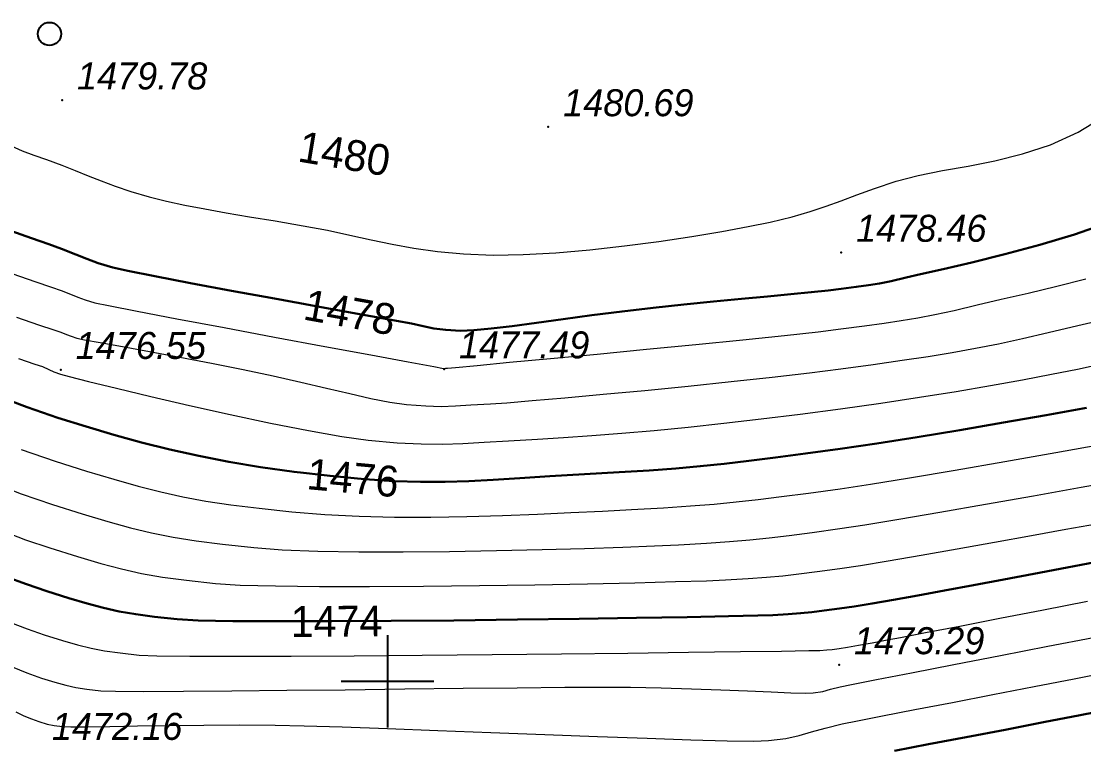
# Model space of a CAD drawing. Header units: millimetres. Extents: x 474337 to 1180020, y 4124662 to 4776603.
# Drawn here: x 912409 to 946882, y 4341484 to 4364942 of the extents above; entities that cross this region are included whole.
import ezdxf

# ---------------------------------------------------------------- set-up
doc = ezdxf.new("R2010")
doc.units = ezdxf.units.MM
doc.header["$PDMODE"] = 32
doc.header["$PDSIZE"] = 0.33
for name, color, linetype in [('(001) Сетка', 92, 'Continuous'), ('(004) Точки рельефа', 7, 'Continuous'), ('(031) Горизонтали', 42, 'Continuous'), ('(038) Деревья', 7, 'Continuous')]:
    doc.layers.add(name, color=color, linetype=linetype)
doc.layers.add('(032) Горизонтали утолщенные', color=32, linetype='Continuous', lineweight=30)
doc.styles.add('D-431', font='')
doc.styles.add('P-131', font='')
doc.styles.get('D-431').set_extended_font_data('D431', italic=True)
doc.styles.get('P-131').set_extended_font_data('P131')

# ---------------------------------------------------------------- blocks, each defined once
blk = doc.blocks.new('Setka')
at = {"layer": '(001) Сетка'}
for p, q in [((0, 1.5), (0, -1.5)), ((-1.5, 0), (1.5, 0))]:
    blk.add_line(p, q, dxfattribs=at)
blk = doc.blocks.new('d')
at = {"layer": '(038) Деревья'}
blk.add_ellipse((0, 0), major_axis=(0.265, 0.265), ratio=1, start_param=5.497787, end_param=11.780972, dxfattribs=at)

msp = doc.modelspace()

# ---------------------------------------------------------------- linework, layer by layer
at = {"layer": '(004) Точки рельефа', "linetype": 'ByBlock', "lineweight": -2}
for p in [(913736, 4362383, 1478268), (929510, 4361515, 1479182), (939015, 4357444, 1476947), (913692, 4353644, 1475043), (926129, 4353662, 1475982), (938947, 4344072, 1471784)]:
    msp.add_point(p, dxfattribs=at)
at = {"layer": '(031) Горизонтали', "color": 42, "linetype": 'Continuous', "lineweight": 0}
for points, elevation in [([(912079, 4360902), (912442, 4360742), (912814, 4360604), (913230, 4360458), (913725, 4360275), (914162, 4360102), (914579, 4359932), (915001, 4359764), (915453, 4359596), (915963, 4359427), (916556, 4359254), (917120, 4359111), (917719, 4358981), (918361, 4358856), (919057, 4358733), (919815, 4358604), (920644, 4358466), (921554, 4358313), (922346, 4358165), (923071, 4358010), (923760, 4357857), (924443, 4357713), (925151, 4357584), (925913, 4357478), (926760, 4357402), (927722, 4357363), (928692, 4357374), (929749, 4357432), (930859, 4357530), (931987, 4357657), (933100, 4357805), (934162, 4357965), (935140, 4358129), (935999, 4358288), (936706, 4358433), (937421, 4358604), (938010, 4358771), (938522, 4358941), (939007, 4359118), (939515, 4359309), (940095, 4359519), (940797, 4359753), (941515, 4359943), (942296, 4360099), (943128, 4360248), (943998, 4360419), (944892, 4360640), (945798, 4360939), (946703, 4361343), (947593, 4361882)], 1477490), ([(912408, 4351061), (913507, 4350680), (914529, 4350359), (915414, 4350090), (916203, 4349866), (916937, 4349679), (917656, 4349522), (918401, 4349386), (919211, 4349266), (920127, 4349152), (921190, 4349037), (922256, 4348949), (923372, 4348894), (924523, 4348867), (925693, 4348865), (926865, 4348882), (928024, 4348915), (929154, 4348958), (930239, 4349009), (931263, 4349061), (932211, 4349112), (933243, 4349170), (934118, 4349227), (934886, 4349287), (935602, 4349355), (936316, 4349434), (937081, 4349530), (937951, 4349646), (938976, 4349786), (939960, 4349933), (941231, 4350138), (942711, 4350388), (944320, 4350668), (945980, 4350961), (947614, 4351254)], 1473990), ([(911742, 4348438), (912547, 4348132), (913332, 4347866), (914233, 4347583), (914989, 4347359), (915661, 4347182), (916310, 4347040), (916994, 4346922), (917774, 4346818), (918711, 4346715), (919513, 4346663), (920662, 4346631), (922085, 4346616), (923710, 4346615), (925465, 4346626), (927276, 4346646), (929071, 4346673), (930777, 4346705), (932322, 4346738), (933634, 4346772), (934638, 4346802), (935264, 4346828), (935996, 4346870), (936591, 4346912), (937118, 4346960), (937643, 4347020), (938236, 4347097), (938963, 4347196), (939639, 4347298), (940540, 4347445), (941605, 4347628), (942775, 4347833), (943988, 4348049), (945185, 4348265), (946306, 4348469), (947291, 4348650)], 1472990), ([(912229, 4342549), (912498, 4342426), (912740, 4342323), (912981, 4342236), (913252, 4342154), (913473, 4342106), (913753, 4342071), (914023, 4342064), (914546, 4342068), (915280, 4342080), (916183, 4342095), (917213, 4342110), (918328, 4342121), (919487, 4342125), (920648, 4342118), (921586, 4342098), (922822, 4342060), (924290, 4342009), (925922, 4341948), (927647, 4341882), (929400, 4341814), (931111, 4341750), (932713, 4341692), (934136, 4341646), (935314, 4341615), (936178, 4341604), (936659, 4341617), (937216, 4341691), (937654, 4341787), (938052, 4341901), (938488, 4342026), (939040, 4342159), (939538, 4342259), (940348, 4342418), (941399, 4342622), (942619, 4342858), (943935, 4343113), (945278, 4343372), (946573, 4343624), (947751, 4343855)], 1470990)]:
    msp.add_lwpolyline(points, dxfattribs=dict(at, elevation=elevation))
at = {"layer": '(032) Горизонтали утолщенные', "color": 32, "linetype": 'Continuous', "lineweight": 30, "elevation": 1470490}
msp.add_lwpolyline([(940745, 4341283), (941850, 4341497), (943064, 4341730), (944328, 4341972), (945580, 4342213), (946763, 4342443), (947817, 4342652)], dxfattribs=at)

# ---------------------------------------------------------------- block references
at = {"layer": '(038) Деревья', "linetype": 'Continuous', "xscale": 999.9999999813735, "yscale": 999.9999999813735, "zscale": 999.9999999813735}
msp.add_blockref('d', (913325, 4364530, -1510), dxfattribs=at)

# ---------------------------------------------------------------- texts
at = {"layer": '(004) Точки рельефа', "linetype": 'ByBlock', "char_height": 875, "attachment_point": 4, "rotation": 0, "style": 'D-431'}
for s, insert in [('1479.78', (914218, 4363162, 1478268)), ('1480.69', (929992, 4362294, 1479182)), ('1478.46', (939497, 4358223, 1476947)), ('1476.55', (914174, 4354423, 1475043)), ('1477.49', (926611, 4354441, 1475982)), ('1473.29', (939428, 4344851, 1471784)), ('1472.16', (913404, 4342072, 1470655))]:
    msp.add_mtext(s, dxfattribs=dict(at, insert=insert))

# ---------------------------------------------------------------- wipeouts: each hides what was drawn before it
for points, z in [([(921157, 4354969), (924015, 4354454), (924336, 4356236), (921478, 4356751)], 1476490), ([(920852, 4344626), (923717, 4344642), (923707, 4346416), (920842, 4346400)], 1472490)]:
    msp.add_wipeout(points).translate(0, 0, z).dxf.layer = '(032) Горизонтали утолщенные'

# ---------------------------------------------------------------- next in the draw order: linework, layer by layer
at = {"layer": '(031) Горизонтали', "color": 42, "linetype": 'Continuous', "lineweight": 0}
for points, elevation in [([(912140, 4356751), (912854, 4356503), (913393, 4356320), (913705, 4356211), (914010, 4356089), (914247, 4355994), (914487, 4355908), (914800, 4355815), (915237, 4355723), (916165, 4355542), (917457, 4355296), (918988, 4355008), (920630, 4354701), (922259, 4354398), (923747, 4354122), (924968, 4353896), (925796, 4353743), (926105, 4353687), (926170, 4353689), (926236, 4353694), (926494, 4353718), (927197, 4353783), (928256, 4353883), (929584, 4354008), (931093, 4354152), (932694, 4354307), (934299, 4354464), (935821, 4354617), (937171, 4354756), (938261, 4354875), (939002, 4354966), (939767, 4355069), (940404, 4355156), (940963, 4355237), (941494, 4355324), (942048, 4355430), (942675, 4355565), (943425, 4355742), (944208, 4355926), (945081, 4356127), (946006, 4356348), (946945, 4356590)], 1475990), ([(912260, 4355344), (912973, 4355100), (913470, 4354933), (913698, 4354856), (913881, 4354782), (914027, 4354726), (914215, 4354669), (914464, 4354617), (914975, 4354523), (915696, 4354391), (916572, 4354232), (917552, 4354050), (918583, 4353855), (919612, 4353653), (920585, 4353447), (921485, 4353242), (922311, 4353046), (923065, 4352868), (923749, 4352715), (924363, 4352596), (924909, 4352520), (925535, 4352469), (926036, 4352455), (926496, 4352469), (927000, 4352500), (927631, 4352538), (928161, 4352575), (928987, 4352641), (930050, 4352733), (931287, 4352846), (932639, 4352974), (934044, 4353112), (935444, 4353256), (936776, 4353401), (937980, 4353541), (938996, 4353671), (940052, 4353817), (940988, 4353950), (941832, 4354077), (942615, 4354204), (943367, 4354338), (944116, 4354487), (944894, 4354656), (945729, 4354852), (946692, 4355080), (947581, 4355287)], 1475490), ([(912060, 4345451), (912602, 4345241), (913156, 4345051), (913748, 4344866), (914236, 4344725), (914673, 4344617), (915115, 4344533), (915617, 4344461), (916232, 4344393), (916805, 4344369), (917875, 4344356), (919357, 4344353), (921165, 4344358), (923213, 4344370), (925415, 4344388), (927687, 4344409), (929941, 4344433), (932093, 4344458), (934057, 4344482), (935747, 4344504), (937077, 4344523), (937962, 4344536), (938317, 4344543), (938544, 4344558), (938724, 4344576), (938949, 4344606), (939214, 4344647), (939575, 4344709), (940013, 4344788), (940509, 4344880), (940938, 4344962), (941752, 4345119), (942857, 4345333), (944162, 4345587), (945575, 4345862), (947003, 4346141)], 1471990), ([(912110, 4344009), (912586, 4343813), (913069, 4343643), (913504, 4343508), (913855, 4343410), (914181, 4343339), (914540, 4343283), (914992, 4343232), (915462, 4343216), (916383, 4343212), (917672, 4343217), (919247, 4343230), (921024, 4343248), (922921, 4343269), (924856, 4343292), (926744, 4343313), (928502, 4343332), (930049, 4343345), (931302, 4343352), (932176, 4343349), (933170, 4343330), (934156, 4343301), (935102, 4343266), (935976, 4343230), (936745, 4343197), (937377, 4343172), (937840, 4343159), (938100, 4343163), (938417, 4343214), (938666, 4343283), (938981, 4343364), (939350, 4343437), (940154, 4343594), (941293, 4343815), (942668, 4344082), (944177, 4344375), (945722, 4344675), (947201, 4344964)], 1471490)]:
    msp.add_lwpolyline(points, dxfattribs=dict(at, elevation=elevation))
at = {"layer": '(032) Горизонтали утолщенные', "color": 32, "linetype": 'Continuous', "lineweight": 30}
for points, elevation in [([(912068, 4358143), (912743, 4357905), (913305, 4357712), (913712, 4357565), (914177, 4357380), (914540, 4357234), (914907, 4357103), (915385, 4356961), (915871, 4356853), (916747, 4356677), (917904, 4356455), (919233, 4356205), (920622, 4355948), (921962, 4355702), (923143, 4355487), (924055, 4355323), (924588, 4355229), (925068, 4355137), (925450, 4355053), (925800, 4354983), (926183, 4354933), (926666, 4354909), (927089, 4354924), (927652, 4354977), (928336, 4355060), (929122, 4355164), (929992, 4355284), (930926, 4355410), (931906, 4355536), (932912, 4355653), (933912, 4355759), (934873, 4355855), (935781, 4355941), (936621, 4356019), (937379, 4356090), (938039, 4356153), (938587, 4356210), (939009, 4356261), (939502, 4356327), (939894, 4356382), (940250, 4356441), (940637, 4356519), (941121, 4356631), (941586, 4356738), (942320, 4356905), (943255, 4357124), (944323, 4357389), (945453, 4357694), (946580, 4358032), (947632, 4358396)], 1476490), ([(911923, 4346933), (912575, 4346685), (913244, 4346458), (913952, 4346236), (914547, 4346060), (915075, 4345921), (915584, 4345809), (916122, 4345717), (916735, 4345635), (917472, 4345554), (918154, 4345517), (919272, 4345495), (920742, 4345486), (922483, 4345488), (924413, 4345498), (926449, 4345516), (928509, 4345540), (930512, 4345567), (932376, 4345595), (934017, 4345623), (935355, 4345648), (936306, 4345670), (936790, 4345685), (937294, 4345715), (937693, 4345746), (938058, 4345783), (938456, 4345833), (938956, 4345901), (939429, 4345971), (940019, 4346067), (940714, 4346187), (941501, 4346326), (942368, 4346483), (943303, 4346654), (944294, 4346838), (945261, 4347020), (946345, 4347227), (947485, 4347448)], 1472490)]:
    msp.add_lwpolyline(points, dxfattribs=dict(at, elevation=elevation))

# ---------------------------------------------------------------- next in the draw order: block references
at = {"layer": '(001) Сетка', "xscale": 999.9999999813735, "yscale": 999.9999999813735, "zscale": 999.9999999813735}
msp.add_blockref('Setka', (924291, 4343540, -1510), dxfattribs=at)

# ---------------------------------------------------------------- next in the draw order: texts
at = {"layer": '(032) Горизонтали утолщенные', "style": 'P-131'}
for s, rotation, p in [('1478', 349.7936, (921521, 4355278, 1476490)), ('1474', 0.3223, (921154, 4344978, 1472490))]:
    msp.add_text(s, height=1000, rotation=rotation, dxfattribs=at).set_placement(p)

# ---------------------------------------------------------------- next in the draw order: wipeouts: each hides what was drawn before it
for points, z in [([(920986, 4360088), (924044, 4359574), (924344, 4361360), (921286, 4361873)], 1478490), ([(921308, 4349435), (924216, 4349169), (924381, 4350972), (921473, 4351238)], 1474490)]:
    msp.add_wipeout(points).translate(0, 0, z).dxf.layer = '(032) Горизонтали утолщенные'

# ---------------------------------------------------------------- next in the draw order: linework, layer by layer
at = {"layer": '(031) Горизонтали', "color": 42, "linetype": 'Continuous', "lineweight": 0}
for points, elevation in [([(912323, 4354003), (912854, 4353828), (913101, 4353744), (913308, 4353650), (913471, 4353573), (913683, 4353495), (913962, 4353421), (914592, 4353264), (915502, 4353043), (916619, 4352778), (917872, 4352488), (919190, 4352193), (920500, 4351913), (921731, 4351668), (922812, 4351476), (923670, 4351359), (924605, 4351277), (925386, 4351236), (926076, 4351229), (926736, 4351250), (927428, 4351289), (928215, 4351341), (929158, 4351396), (930003, 4351446), (930918, 4351509), (931898, 4351586), (932941, 4351677), (934043, 4351784), (935203, 4351906), (936415, 4352046), (937678, 4352202), (938989, 4352376), (940298, 4352562), (941552, 4352751), (942742, 4352942), (943859, 4353131), (944894, 4353315), (945838, 4353494), (946682, 4353663), (947417, 4353820)], 1474990), ([(911293, 4350055), (912411, 4349622), (913420, 4349273), (914388, 4348969), (915215, 4348720), (915949, 4348518), (916640, 4348352), (917337, 4348214), (918089, 4348095), (918944, 4347985), (919951, 4347876), (920880, 4347808), (922034, 4347764), (923359, 4347743), (924802, 4347740), (926309, 4347753), (927828, 4347778), (929306, 4347811), (930688, 4347850), (931923, 4347892), (932957, 4347933), (933737, 4347970), (934639, 4348021), (935388, 4348072), (936046, 4348127), (936673, 4348192), (937329, 4348270), (938074, 4348369), (938969, 4348491), (939775, 4348612), (940882, 4348794), (942214, 4349021), (943695, 4349280), (945249, 4349555), (946801, 4349833), (948274, 4350098)], 1473490)]:
    msp.add_lwpolyline(points, dxfattribs=dict(at, elevation=elevation))
at = {"layer": '(032) Горизонтали утолщенные', "color": 32, "linetype": 'Continuous', "lineweight": 30, "elevation": 1474490}
msp.add_lwpolyline([(911705, 4352768), (912603, 4352424), (913595, 4352088), (914511, 4351803), (915414, 4351536), (916316, 4351288), (917231, 4351058), (918170, 4350848), (919147, 4350657), (920174, 4350484), (921264, 4350331), (922430, 4350198), (923547, 4350096), (924512, 4350033), (925368, 4350004), (926160, 4350005), (926931, 4350029), (927725, 4350071), (928586, 4350126), (929557, 4350189), (930684, 4350254), (931811, 4350317), (932783, 4350379), (933646, 4350443), (934442, 4350513), (935217, 4350593), (936014, 4350686), (936878, 4350796), (937853, 4350926), (938982, 4351081), (940164, 4351253), (941475, 4351458), (942863, 4351688), (944276, 4351930), (945661, 4352175), (946966, 4352412)], dxfattribs=at)

# ---------------------------------------------------------------- next in the draw order: texts
at = {"layer": '(032) Горизонтали утолщенные', "style": 'P-131'}
for s, rotation, p in [('1480', 350.4639, (921347, 4360401, 1478490)), ('1476', 354.7769, (921644, 4349774, 1474490))]:
    msp.add_text(s, height=1000, rotation=rotation, dxfattribs=at).set_placement(p)

doc.saveas('drawing.dxf')
